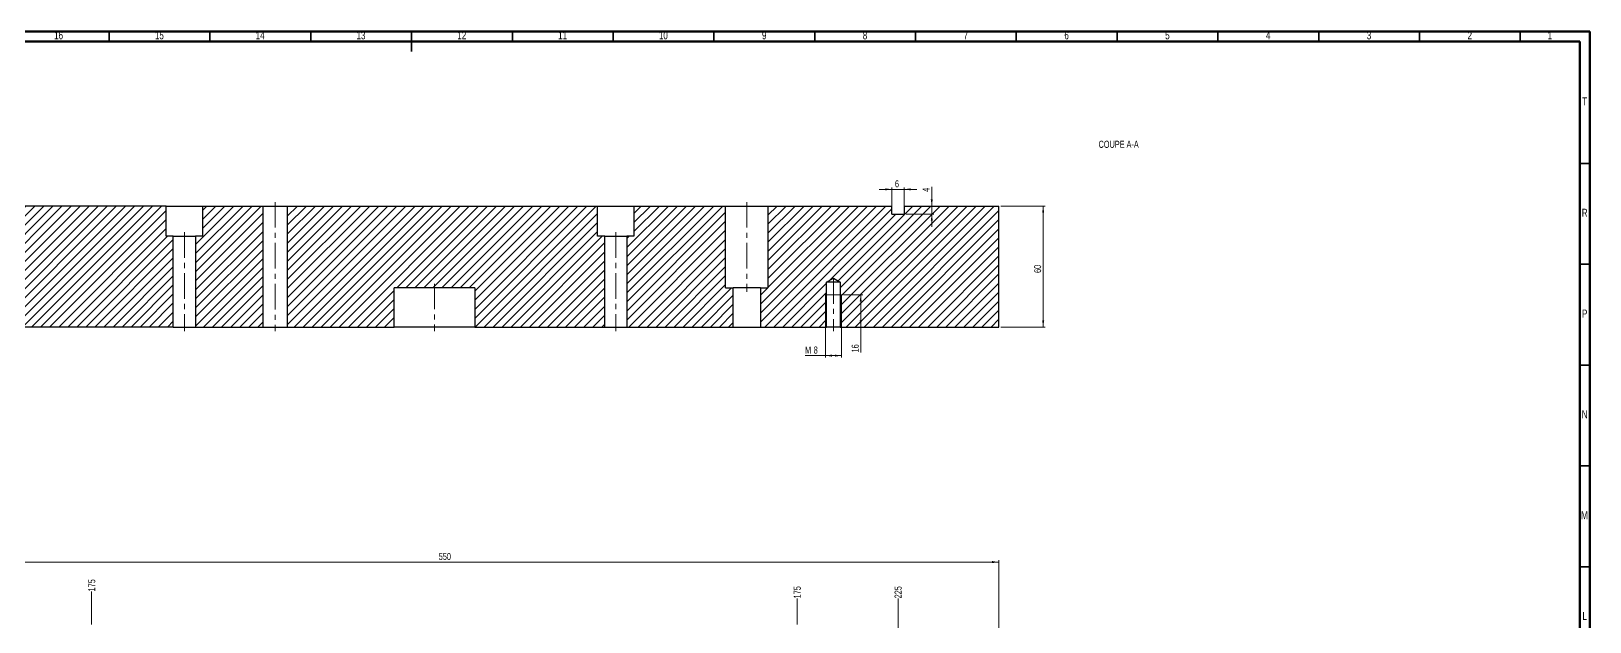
# Model space of a CAD drawing. Header units: millimetres. Extents: x 15 to 1184, y 5 to 836.
# Drawn here: x 411 to 1184, y 543 to 836 of the extents above; entities that cross this region are included whole.
import ezdxf

# ---------------------------------------------------------------- set-up
doc = ezdxf.new("R2010")
doc.units = ezdxf.units.MM
doc.linetypes.add('CENTERX2', pattern=[20.32, 12.7, -2.54, 2.54, -2.54])
doc.styles.add('SLDTEXTSTYLE0', font='TXT', dxfattribs={"width": 0.75})
doc.dimstyles.new('SLDDIMSTYLE1', dxfattribs={"dimtxt": 3.5, "dimasz": 3.302, "dimexe": 0, "dimexo": 0.0625, "dimgap": 0.875, "dimtad": 0, "dimtih": 1, "dimtoh": 1, "dimrnd": 1e-09, "dimzin": 12, "dimdsep": 46, "dimtxsty": 'SLDTEXTSTYLE0', "dimblk1": 'NONE', "dimblk2": 'NONE', "dimsah": 1, "dimcen": 0.09, "dimadec": 0, "dimazin": 3, "dimtfac": 1, "dimtofl": 0, "dimtmove": 0, "dimatfit": 3, "dimldrblk": 'NONE', "dimfxl": 1, "dimfrac": 2, "dimtolj": 1, "dimtzin": 12, "dimarcsym": 0})
doc.dimstyles.new('SLDDIMSTYLE2', dxfattribs={"dimtxt": 3.5, "dimasz": 3.302, "dimexe": 0, "dimexo": 0.0625, "dimgap": 0.875, "dimtad": 1, "dimrnd": 1e-09, "dimzin": 12, "dimdsep": 46, "dimtxsty": 'SLDTEXTSTYLE0', "dimsah": 1, "dimcen": 0.09, "dimadec": 0, "dimazin": 3, "dimtfac": 1, "dimtofl": 0, "dimtmove": 0, "dimatfit": 3, "dimfxl": 1, "dimfrac": 2, "dimtolj": 1, "dimtzin": 12, "dimarcsym": 0})
doc.dimstyles.new('SLDDIMSTYLE3', dxfattribs={"dimtxt": 3.5, "dimasz": 3.302, "dimexe": 0, "dimexo": 0.0625, "dimgap": 0.875, "dimtad": 1, "dimrnd": 1e-09, "dimzin": 12, "dimdsep": 46, "dimtxsty": 'SLDTEXTSTYLE0', "dimsah": 1, "dimcen": 0.09, "dimadec": 0, "dimazin": 3, "dimtfac": 1, "dimtmove": 0, "dimatfit": 0, "dimfxl": 1, "dimfrac": 2, "dimtolj": 1, "dimtzin": 12, "dimarcsym": 0})

# ---------------------------------------------------------------- blocks, each defined once
blk = doc.blocks.new('_D_12')
at = {"color": 7, "linetype": 'Continuous', "lineweight": 18}
blk.add_line((440.82, 541.84), (440.82, 558.3), dxfattribs=at)
at = {"color": 7, "linetype": 'Continuous', "lineweight": 18, "insert": (439.09, 558.3), "char_height": 3.5, "attachment_point": 1, "rotation": 90, "style": 'SLDTEXTSTYLE0'}
blk.add_mtext('175', dxfattribs=at)
blk = doc.blocks.new('_None')
blk = doc.blocks.new('_D_14')
at = {"color": 7, "linetype": 'Continuous', "lineweight": 18}
blk.add_line((390.82, 509.34), (390.82, 558.3), dxfattribs=at)
at = {"color": 7, "linetype": 'Continuous', "lineweight": 18, "insert": (389.09, 558.3), "char_height": 3.5, "attachment_point": 1, "rotation": 90, "style": 'SLDTEXTSTYLE0'}
blk.add_mtext('225', dxfattribs=at)
blk = doc.blocks.new('_D_33')
at = {"color": 7, "linetype": 'Continuous', "lineweight": 18}
blk.add_line((790.82, 541.84), (790.82, 554.84), dxfattribs=at)
at = {"color": 7, "linetype": 'Continuous', "lineweight": 18, "insert": (789.09, 554.84), "char_height": 3.5, "attachment_point": 1, "rotation": 90, "style": 'SLDTEXTSTYLE0'}
blk.add_mtext('175', dxfattribs=at)
blk = doc.blocks.new('_D_35')
at = {"color": 7, "linetype": 'Continuous', "lineweight": 18}
blk.add_line((840.82, 509.34), (840.82, 554.84), dxfattribs=at)
at = {"color": 7, "linetype": 'Continuous', "lineweight": 18, "insert": (839.09, 554.84), "char_height": 3.5, "attachment_point": 1, "rotation": 90, "style": 'SLDTEXTSTYLE0'}
blk.add_mtext('225', dxfattribs=at)
blk = doc.blocks.new('_D_89')
at = {"color": 7, "linetype": 'Continuous', "lineweight": 18}
for p, q in [((340.82, 539.84), (340.82, 573.84)), ((340.82, 572.84), (890.82, 572.84)), ((890.82, 539.84), (890.82, 573.84))]:
    blk.add_line(p, q, dxfattribs=at)
for points in [[(340.82, 572.84), (344.13, 572.33), (344.13, 573.35)], [(890.82, 572.84), (887.52, 573.35), (887.52, 572.33)]]:
    blk.add_solid(points, dxfattribs=at)
at = {"color": 7, "linetype": 'Continuous', "lineweight": 18, "insert": (613, 577.35), "char_height": 3.5, "attachment_point": 1, "style": 'SLDTEXTSTYLE0'}
blk.add_mtext('550', dxfattribs=at)
blk = doc.blocks.new('_D_92')
at = {"color": 7, "linetype": 'Continuous', "lineweight": 18}
for p, q in [((804.78, 704.4), (804.78, 674.23)), ((812.78, 704.4), (812.78, 674.23)), ((804.78, 675.23), (794.7, 675.23)), ((812.78, 675.23), (804.78, 675.23))]:
    blk.add_line(p, q, dxfattribs=at)
for points in [[(804.78, 675.23), (808.08, 674.72), (808.08, 675.74)], [(812.78, 675.23), (809.48, 675.74), (809.48, 674.72)]]:
    blk.add_solid(points, dxfattribs=at)
at = {"color": 7, "linetype": 'Continuous', "lineweight": 18, "char_height": 3.5, "attachment_point": 1, "style": 'SLDTEXTSTYLE0'}
for s, insert in [('M', (794.7, 679.74)), ('8', (798.98, 679.74))]:
    blk.add_mtext(s, dxfattribs=dict(at, insert=insert))
blk = doc.blocks.new('_D_93')
at = {"color": 7, "linetype": 'Continuous', "lineweight": 18}
for p, q in [((813.78, 705.4), (823.32, 705.4)), ((822.32, 689.4), (822.32, 705.4)), ((813.78, 689.4), (823.32, 689.4)), ((822.32, 689.4), (822.32, 676.81))]:
    blk.add_line(p, q, dxfattribs=at)
for points in [[(822.32, 705.4), (821.82, 702.09), (822.83, 702.09)], [(822.32, 689.4), (822.83, 692.7), (821.82, 692.7)]]:
    blk.add_solid(points, dxfattribs=at)
at = {"color": 7, "linetype": 'Continuous', "lineweight": 18, "insert": (817.81, 676.81), "char_height": 3.5, "attachment_point": 1, "rotation": 90, "style": 'SLDTEXTSTYLE0'}
blk.add_mtext('16', dxfattribs=at)
blk = doc.blocks.new('_D_94')
at = {"color": 7, "linetype": 'Continuous', "lineweight": 18}
for p, q in [((837.82, 746.4), (837.82, 758.68)), ((843.82, 746.4), (843.82, 758.68)), ((837.82, 757.68), (831.47, 757.68)), ((837.82, 757.68), (843.82, 757.68)), ((843.82, 757.68), (850.17, 757.68))]:
    blk.add_line(p, q, dxfattribs=at)
for points in [[(837.82, 757.68), (834.52, 758.19), (834.52, 757.17)], [(843.82, 757.68), (847.13, 757.17), (847.13, 758.19)]]:
    blk.add_solid(points, dxfattribs=at)
at = {"color": 7, "linetype": 'Continuous', "lineweight": 18, "insert": (839.29, 762.19), "char_height": 3.5, "attachment_point": 1, "style": 'SLDTEXTSTYLE0'}
blk.add_mtext('6', dxfattribs=at)
blk = doc.blocks.new('_D_95')
at = {"color": 7, "linetype": 'Continuous', "lineweight": 18}
for p, q in [((857.57, 749.4), (857.57, 758.97)), ((844.82, 749.4), (858.57, 749.4)), ((844.82, 745.4), (858.57, 745.4)), ((857.57, 749.4), (857.57, 745.4)), ((857.57, 745.4), (857.57, 739.05))]:
    blk.add_line(p, q, dxfattribs=at)
for points in [[(857.57, 749.4), (858.08, 752.7), (857.06, 752.7)], [(857.57, 745.4), (857.06, 742.09), (858.08, 742.09)]]:
    blk.add_solid(points, dxfattribs=at)
at = {"color": 7, "linetype": 'Continuous', "lineweight": 18, "insert": (853.06, 756.39), "char_height": 3.5, "attachment_point": 1, "rotation": 90, "style": 'SLDTEXTSTYLE0'}
blk.add_mtext('4', dxfattribs=at)
blk = doc.blocks.new('_D_96')
at = {"color": 7, "linetype": 'Continuous', "lineweight": 18}
for p, q in [((891.82, 749.4), (913.82, 749.4)), ((912.82, 689.4), (912.82, 749.4)), ((891.82, 689.4), (913.82, 689.4))]:
    blk.add_line(p, q, dxfattribs=at)
for points in [[(912.82, 749.4), (912.32, 746.09), (913.33, 746.09)], [(912.82, 689.4), (913.33, 692.7), (912.32, 692.7)]]:
    blk.add_solid(points, dxfattribs=at)
at = {"color": 7, "linetype": 'Continuous', "lineweight": 18, "insert": (908.31, 716.22), "char_height": 3.5, "attachment_point": 1, "rotation": 90, "style": 'SLDTEXTSTYLE0'}
blk.add_mtext('60', dxfattribs=at)

msp = doc.modelspace()

# ---------------------------------------------------------------- hatches: boundary and pattern name
at = {"linetype": 'Continuous', "lineweight": 18}
h = msp.add_hatch(dxfattribs=at)
h.set_pattern_fill('ANSI31', style=0)
h.paths.add_polyline_path([(381.323, 689.396), (481.323, 689.396), (481.323, 734.396), (477.823, 734.396), (477.823, 749.396), (384.823, 749.396), (384.823, 734.396), (381.323, 734.396)], flags=0)
h = msp.add_hatch(dxfattribs=at)
h.set_pattern_fill('ANSI31', style=0)
h.paths.add_polyline_path([(525.823, 749.396), (495.823, 749.396), (495.823, 734.396), (492.323, 734.396), (492.323, 689.396), (525.823, 689.396)], flags=0)
h = msp.add_hatch(dxfattribs=at)
h.set_pattern_fill('ANSI31', style=0)
h.paths.add_polyline_path([(691.823, 749.396), (537.823, 749.396), (537.823, 689.396), (590.823, 689.396), (590.823, 708.896), (630.823, 708.896), (630.823, 689.396), (695.323, 689.396), (695.323, 734.396), (691.823, 734.396)], flags=0)
h = msp.add_hatch(dxfattribs=at)
h.set_pattern_fill('ANSI31', style=0)
h.paths.add_polyline_path([(755.323, 749.396), (709.823, 749.396), (709.823, 734.396), (706.323, 734.396), (706.323, 689.396), (759.073, 689.396), (759.073, 708.896), (755.323, 708.896)], flags=0)
h = msp.add_hatch(dxfattribs=at)
h.set_pattern_fill('ANSI31', style=0)
h.paths.add_polyline_path([(772.573, 708.896), (772.573, 689.396), (805.38, 689.396), (805.38, 711.646), (808.78, 713.689), (812.18, 711.646), (812.18, 689.396), (890.823, 689.396), (890.823, 749.396), (843.823, 749.396), (843.823, 745.396), (837.823, 745.396), (837.823, 749.396), (776.323, 749.396), (776.323, 708.896)], flags=0)

# ---------------------------------------------------------------- linework, layer by layer
at = {"color": 7, "linetype": 'Continuous', "lineweight": 70}
for p, q in [((15, 836), (1184, 836)), ((1184, 836), (1184, 5)), ((20, 831), (1179, 831)), ((1179, 831), (1179, 10))]:
    msp.add_line(p, q, dxfattribs=at)
at = {"color": 7, "linetype": 'Continuous', "lineweight": 35}
for p, q in [((449.5, 831), (449.5, 836)), ((499.5, 831), (499.5, 836)), ((549.5, 831), (549.5, 836)), ((599.5, 836.001), (599.5, 825.999)), ((599.5, 831), (599.5, 836)), ((649.5, 831), (649.5, 836)), ((699.5, 831), (699.5, 836)), ((749.5, 831), (749.5, 836)), ((799.5, 831), (799.5, 836)), ((849.5, 831), (849.5, 836)), ((899.5, 831), (899.5, 836)), ((949.5, 831), (949.5, 836)), ((999.5, 831), (999.5, 836)), ((1049.5, 831), (1049.5, 836)), ((1099.5, 831), (1099.5, 836)), ((1149.5, 831), (1149.5, 836)), ((1179, 770.5), (1184, 770.5)), ((1179, 720.5), (1184, 720.5)), ((1179, 670.5), (1184, 670.5)), ((1179, 620.5), (1184, 620.5)), ((1179, 570.5), (1184, 570.5))]:
    msp.add_line(p, q, dxfattribs=at)
at = {"color": 7, "linetype": 'CENTERX2', "lineweight": 18}
for p, q in [((531.823, 751.396), (531.823, 687.396)), ((765.823, 751.396), (765.823, 706.896)), ((486.823, 736.396), (486.823, 687.396)), ((700.823, 736.396), (700.823, 687.396)), ((808.78, 713.646), (808.78, 687.396)), ((610.823, 710.896), (610.823, 687.396))]:
    msp.add_line(p, q, dxfattribs=at)
at = {"color": 7, "linetype": 'Continuous', "lineweight": 25}
for p, q in [((477.823, 749.396), (384.823, 749.396)), ((477.823, 734.396), (477.823, 749.396)), ((477.823, 749.396), (495.823, 749.396)), ((495.823, 749.396), (495.823, 734.396)), ((495.823, 749.396), (525.823, 749.396)), ((525.823, 689.396), (525.823, 749.396)), ((525.823, 749.396), (537.823, 749.396)), ((537.823, 749.396), (537.823, 689.396)), ((537.823, 749.396), (691.823, 749.396)), ((691.823, 734.396), (691.823, 749.396)), ((691.823, 749.396), (709.823, 749.396)), ((709.823, 749.396), (709.823, 734.396)), ((709.823, 749.396), (755.323, 749.396)), ((755.323, 708.896), (755.323, 749.396)), ((755.323, 749.396), (776.323, 749.396)), ((776.323, 749.396), (776.323, 708.896)), ((776.323, 749.396), (837.823, 749.396)), ((837.823, 745.396), (837.823, 749.396)), ((837.823, 745.396), (843.823, 745.396)), ((843.823, 749.396), (843.823, 745.396)), ((843.823, 749.396), (890.823, 749.396)), ((890.823, 689.396), (890.823, 749.396)), ((481.323, 734.396), (477.823, 734.396)), ((481.323, 689.396), (481.323, 734.396)), ((481.323, 734.396), (492.323, 734.396)), ((492.323, 734.396), (492.323, 689.396)), ((495.823, 734.396), (492.323, 734.396)), ((695.323, 734.396), (691.823, 734.396)), ((695.323, 689.396), (695.323, 734.396)), ((695.323, 734.396), (706.323, 734.396)), ((706.323, 734.396), (706.323, 689.396)), ((709.823, 734.396), (706.323, 734.396)), ((805.38, 711.646), (808.78, 713.689)), ((805.38, 689.396), (805.38, 711.646)), ((812.18, 711.646), (805.38, 711.646)), ((808.78, 713.689), (812.18, 711.646)), ((812.18, 711.646), (812.18, 689.396)), ((590.823, 689.396), (590.823, 708.896)), ((630.823, 708.896), (590.823, 708.896)), ((630.823, 708.896), (630.823, 689.396)), ((755.323, 708.896), (759.073, 708.896)), ((759.073, 689.396), (759.073, 708.896)), ((772.573, 708.896), (759.073, 708.896)), ((772.573, 708.896), (776.323, 708.896)), ((772.573, 708.896), (772.573, 689.396)), ((481.323, 689.396), (381.323, 689.396)), ((481.323, 689.396), (492.323, 689.396)), ((492.323, 689.396), (525.823, 689.396)), ((525.823, 689.396), (537.823, 689.396)), ((537.823, 689.396), (590.823, 689.396)), ((630.823, 689.396), (590.823, 689.396)), ((630.823, 689.396), (695.323, 689.396)), ((695.323, 689.396), (706.323, 689.396)), ((706.323, 689.396), (759.073, 689.396)), ((759.073, 689.396), (772.573, 689.396)), ((772.573, 689.396), (805.38, 689.396)), ((812.18, 689.396), (805.38, 689.396)), ((812.18, 689.396), (890.823, 689.396))]:
    msp.add_line(p, q, dxfattribs=at)
at = {"color": 7, "linetype": 'Continuous', "lineweight": 18}
for p, q in [((804.78, 689.396), (804.78, 705.396)), ((804.78, 705.396), (805.38, 705.396)), ((812.18, 705.396), (805.38, 705.396)), ((812.18, 705.396), (812.78, 705.396)), ((812.78, 705.396), (812.78, 689.396))]:
    msp.add_line(p, q, dxfattribs=at)

# ---------------------------------------------------------------- texts
at = {"color": 7, "linetype": 'Continuous', "lineweight": 0, "attachment_point": 2, "style": 'SLDTEXTSTYLE0'}
for s, insert, char_height in [('16', (424.42, 836.06), 3.9688), ('15', (474.42, 836.06), 3.9688), ('14', (524.42, 836.06), 3.9688), ('13', (574.42, 836.06), 3.9688), ('12', (624.42, 836.06), 3.9688), ('11', (674.42, 836.06), 3.9688), ('10', (724.42, 836.06), 3.9688), ('9', (774.46, 836.06), 3.969), ('8', (824.46, 836.06), 3.969), ('7', (874.46, 836.06), 3.969), ('6', (924.46, 836.06), 3.969), ('5', (974.46, 836.06), 3.969), ('4', (1024.46, 836.06), 3.969), ('3', (1074.46, 836.06), 3.969), ('2', (1124.46, 836.06), 3.969), ('1', (1164.21, 836.06), 3.969), ('T', (1181.488, 803.31), 3.969), ('COUPE A-A', (950.267, 781.776), 3.5), ('R', (1181.444, 748.06), 3.969), ('P', (1181.485, 698.06), 3.969), ('N', (1181.464, 648.06), 3.969), ('M', (1181.362, 598.06), 3.969), ('L', (1181.455, 548.06), 3.969)]:
    msp.add_mtext(s, dxfattribs=dict(at, insert=insert, char_height=char_height))

# ---------------------------------------------------------------- dimensions: what is measured, and where the dimension line sits
at = {"color": 7, "linetype": 'Continuous', "lineweight": 18}
for base, p1, p2, dimstyle, picture, middle in [((843.823, 757.678), (837.823, 745.396), (843.823, 745.396), 'SLDDIMSTYLE3', '_D_94', (840.587, 757.678)), ((890.823, 572.84), (340.823, 538.84), (890.823, 538.84), 'SLDDIMSTYLE2', '_D_89', (616.88, 572.84))]:
    dim = msp.add_linear_dim(base=base, p1=p1, p2=p2, dimstyle=dimstyle, dxfattribs=at)
    dim.commit()
    dim.dimension.update_dxf_attribs({"geometry": picture, "text_midpoint": middle, "dimtype": 160})
for base, p1, p2, dimstyle, picture, middle in [((857.568, 745.396), (843.823, 749.396), (843.823, 745.396), 'SLDDIMSTYLE3', '_D_95', (857.568, 757.678)), ((912.823, 749.396), (890.823, 689.396), (890.823, 749.396), 'SLDDIMSTYLE2', '_D_96', (912.823, 718.803)), ((822.324, 705.396), (812.78, 689.396), (812.78, 705.396), 'SLDDIMSTYLE2', '_D_93', (822.324, 679.396))]:
    dim = msp.add_linear_dim(base=base, p1=p1, p2=p2, angle=90, dimstyle=dimstyle, dxfattribs=at)
    dim.commit()
    dim.dimension.update_dxf_attribs({"geometry": picture, "text_midpoint": middle, "dimtype": 160})
dim = msp.add_linear_dim(base=(804.78, 675.231), p1=(812.78, 705.396), p2=(804.78, 705.396), text='M8<>', dimstyle='SLDDIMSTYLE2', dxfattribs=at)
dim.commit()
dim.dimension.update_dxf_attribs({"geometry": '_D_92', "text_midpoint": (798.134, 675.231), "dimtype": 160})
for feature_location, offset, picture, middle in [((390.823, 508.34), (0, 49.958), '_D_14', (390.823, 562.177)), ((440.823, 540.84), (0, 17.458), '_D_12', (440.823, 562.177)), ((790.823, 540.84), (0, 14), '_D_33', (790.823, 558.719)), ((840.823, 508.34), (0, 46.5), '_D_35', (840.823, 558.719))]:
    dim = msp.add_ordinate_dim(feature_location=feature_location, offset=offset, dtype=1, origin=(615.823, 156.84), dimstyle='SLDDIMSTYLE1', dxfattribs=at)
    dim.commit()
    dim.dimension.update_dxf_attribs({"geometry": picture, "text_midpoint": middle})

doc.saveas('drawing.dxf')
